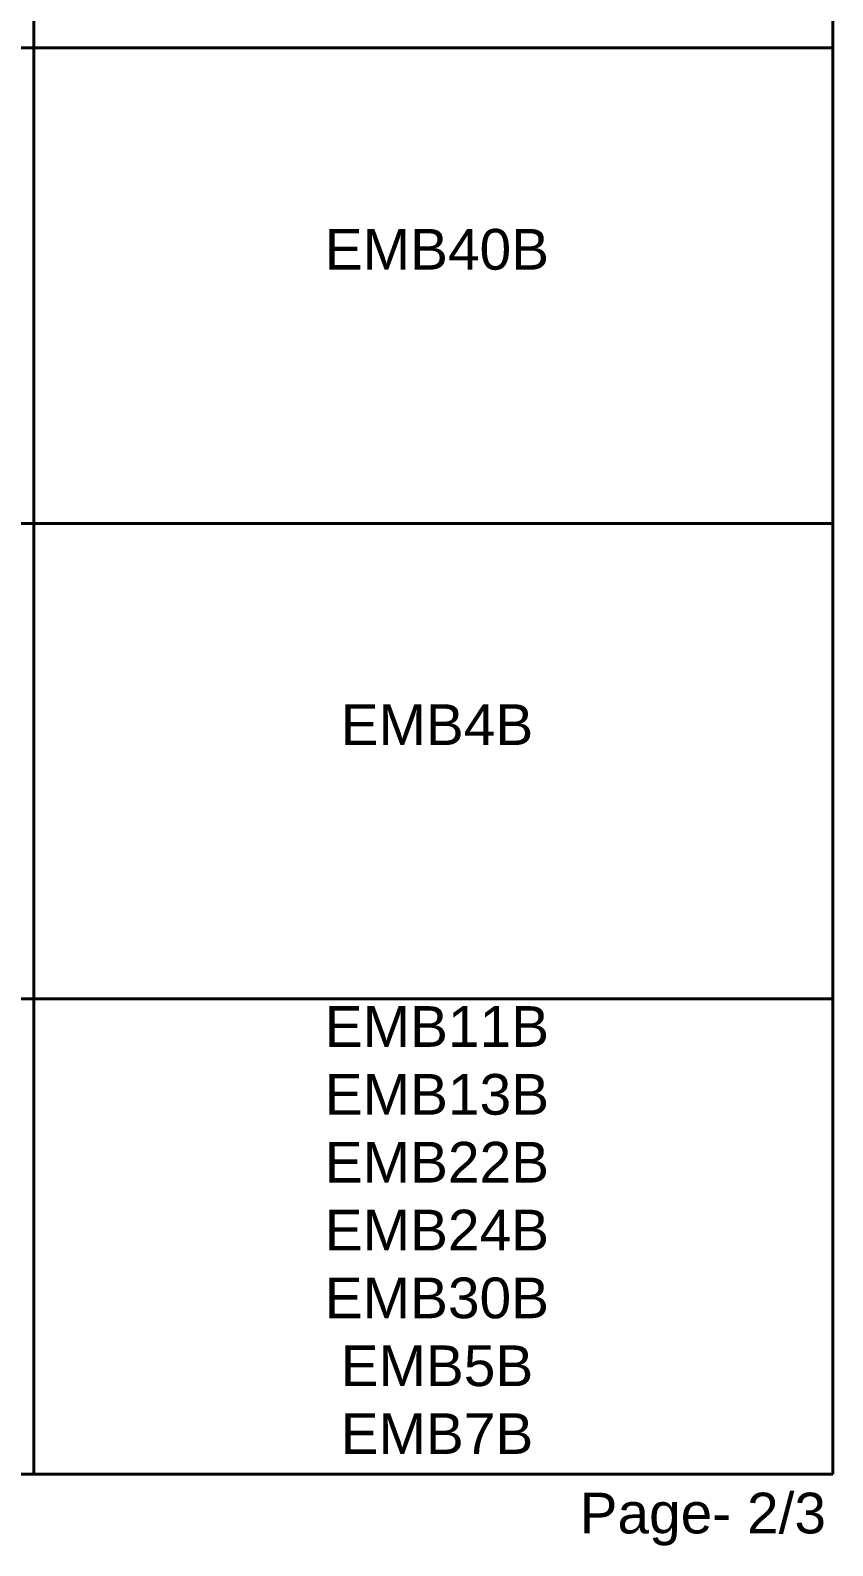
# Model space of a CAD drawing. Header units: millimetres. Extents: x 2977 to 3722, y 961 to 1309.
# Drawn here: x 3376.7 to 3465.4, y 960.7 to 1128.2 of the extents above; entities that cross this region are included whole.
import ezdxf

# ---------------------------------------------------------------- set-up
doc = ezdxf.new("R2010")
doc.units = ezdxf.units.MM
doc.layers.add('AM_0', color=7, linetype='Continuous', lineweight=40)
doc.styles.get("Standard").update_dxf_attribs({"font": 'arial.ttf'})

msp = doc.modelspace()

# ---------------------------------------------------------------- linework, layer by layer
at = {"layer": 'AM_0'}
for p, q in [((3377.079, 1292.666), (3377.079, 968.58)), ((3465.449, 1292.666), (3465.449, 968.58)), ((3265.449, 1126.236), (3465.449, 1126.236)), ((3265.449, 1073.684), (3465.449, 1073.684)), ((3265.449, 1021.132), (3465.449, 1021.132)), ((3265.449, 968.58), (3465.449, 968.58)), ((3265.449, 968.58), (3465.449, 968.58))]:
    msp.add_line(p, q, dxfattribs=at)

# ---------------------------------------------------------------- texts
at = {"layer": 'AM_0', "char_height": 2.5, "attachment_point": 1}
for s, heights, insert in [('\\pi44.185;{\\H1.2x;\\P\\H1.5556x; \\H0.96429x;\\P\\H1.1358x; \\H0.88043x;\\P\\pi32.197;EMB40B\\H1.107x; }', [52.552], (3377.079, 1126.236)), ('\\pi44.185;{\\H1.2x;\\P\\H1.5556x; \\H0.96429x;\\P\\H1.1358x; \\H0.88043x;\\P\\pi33.945;EMB4B\\H1.1029x; }', [52.552], (3377.079, 1073.684)), ('\\pi44.185;{\\H1.2x;\\P\\H1.5556x; \\H0.96429x;\\P\\pi32.197;EMB11B\\H1.1399x; \\H0.87727x;\\PEMB13B\\H1.1066x; \\H0.90364x;\\PEMB22B\\H1.1177x; \\H0.89468x;\\PEMB24B\\H1.114x; \\H0.89765x;\\PEMB30B\\H1.1153x; \\H0.89666x;\\P\\pi33.945;EMB5B\\H1.1108x; \\H0.90029x;\\PEMB7B\\H1.1112x; \\H0.8999x;\\P\\pi44.185;\\H1.1111x; }', [72.061], (3377.079, 1032.815)), ('\\pi44.185;{\\H1.2x;\\P\\H1.5556x; \\H0.96429x;\\P\\H1.1358x; \\H0.88043x;\\P\\pi0;Page- 2/3\\H1.1199x; }', [52.552], (3437.451, 986.525))]:
    msp.add_mtext_dynamic_manual_height_columns(s, width=88.37085, gutter_width=12.5, heights=heights, dxfattribs=dict(at, insert=insert))

doc.saveas('drawing.dxf')
